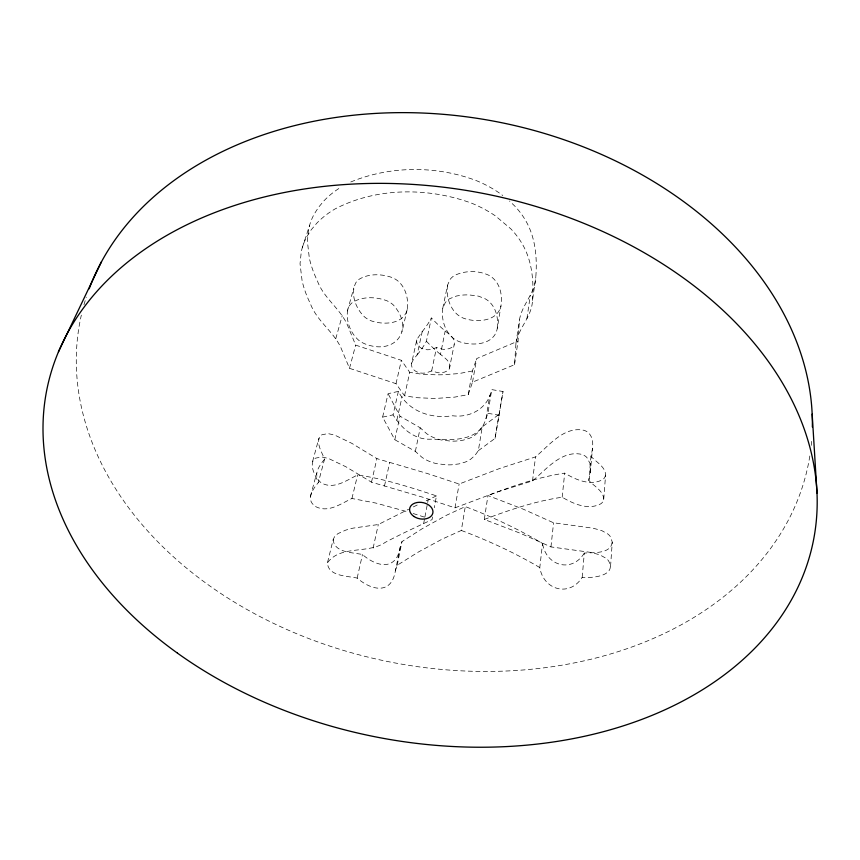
<?xml version="1.0" encoding="UTF-8"?>
<svg xmlns="http://www.w3.org/2000/svg" width="860" height="860" viewBox="0 0 860 860"><rect width="100%" height="100%" fill="white"/><g stroke="black" fill="none" stroke-linecap="round" stroke-linejoin="round"><path stroke-width="0.64" stroke-dasharray="4.3 3.22" d="M532.48 300.484C533.995 281.134 532.136 260.612 522.052 243.595A86.924 69.81 12.3 0 0 510.862 228.889L495.575 216.021A106.543 84.925 12.8 0 0 471.635 203.197C428.173 187.254 376.712 187.286 335.185 208.873A106.221 84.248 14.3 0 0 316.835 223.159L311.255 229.76L306.816 236.715A86.43 68.703 15.4 0 0 301.29 251.657L300.043 263.751L302.129 281.005A138.481 110.929 12.7 0 0 310.299 303.483C316.652 320.866 333.325 331.293 340.882 347.687L349.504 368.327L396.008 383.678L404.555 395.783L416.745 397.685L431.924 398.341A208.292 169.635 14.8 0 0 438.041 398.277L454.607 397.137L468.216 394.611L472.527 382.152L514.527 364.694L515.946 343.387C518.419 327.972 532.039 316.555 532.48 300.484L535.791 277.135C537.306 257.914 535.554 237.543 525.654 220.59A85.398 69.456 12.3 0 0 514.688 206.002L509.507 201.014M514.527 364.694L518.032 341.087L519.462 319.866C521.913 304.526 535.339 293.099 535.791 277.135M610.568 566.299L612.266 542.015L610.256 536.49A16.232 11.245 5.1 0 0 608.128 534.189L601.645 530.545L593.12 528.212L553.571 522.794L523.342 509.217L487.953 495.543L484.298 519.451L520.246 533.232L550.959 546.906L591.11 552.442L599.775 554.808L606.354 558.473A16.48 11.245 5.3 0 1 608.514 560.774C617.297 576.049 591.949 578.339 582.188 577.318C569.653 597.367 543.552 590.336 539.79 567.546L542.531 543.445A341.527 208.442 12 0 0 465.292 506.604L446.34 515.333L422.561 528.491L401.986 541.585L400.738 545.186A57.029 38.84 9.6 0 0 400.308 546.713L395.385 570.9C391.429 595.174 371.294 590.358 357.158 578.081C347.311 575.888 328.068 576.404 327.445 562.816L333.239 539.327L334.776 536.339L337.926 533.63L345.709 530.125L352.955 528.148L378.303 524.525L408.65 509.249M484.298 519.451C509.55 509.894 535.361 501.111 562.171 497.22A107.919 79.475 3.4 0 0 567.041 499.929C577.071 505.304 590.046 509.636 600.796 503.81A10.406 7.396 5 0 0 602.892 501.616L603.72 499.327L605.591 475.107C605.569 466.658 595.894 462.003 590.96 456.284C592.647 448.877 594.658 439.664 589.036 433.375A11.75 8.654 5.3 0 0 587.058 431.752A11.352 8.374 5.3 0 0 584.047 430.322C564.106 425.926 549.067 445.523 535.522 456.896L499.875 468.399L459.122 484.029L427.388 473.527L376.916 458.627L351.837 443.351L334.701 435.096L327.95 433.569L321.952 434.773A9.019 6.471 14.9 0 0 319.802 436.536C316.071 444.05 322.016 452.22 324.542 459.208L318.318 482.611C313.524 488.362 306.3 498.101 313.438 504.852A10.084 6.987 14.3 0 0 316.695 507.11C329.068 512.689 341.151 503.508 351.944 498.499L375.938 503.089L407.221 511.689M603.72 499.327C603.655 490.791 593.83 486.169 588.831 480.417L590.96 456.284M588.831 480.417L590.347 472.419L592.465 448.296M582.188 577.318L584.295 553.109C593.346 552.292 610.75 554.345 612.266 542.015M333.239 539.327C333.712 552.808 352.75 552.399 362.479 554.517C376.54 566.944 396.32 571.298 400.201 547.218M562.171 497.22L564.687 473.129C538.242 477.096 512.818 485.943 487.953 495.543M550.959 546.906L553.571 522.794M347.623 309.998C345.87 320.952 350.342 333.003 358.695 340.248A20.919 16.104 14.9 0 0 365.382 344.054C395.621 355.599 415.176 329.079 393.213 304.848A20.726 16.093 14.9 0 0 386.882 300.753C376.261 296.818 363.189 296.195 353.105 302.021A19.221 14.899 15.4 0 0 349.601 305.472L347.892 309.009M407.382 308.729C408.5 299.194 406.006 288.573 398.857 281.8A20.371 16.028 15 0 0 392.644 277.737C382.206 273.846 369.305 273.276 359.415 279.081A18.888 14.835 15.6 0 0 355.954 282.531C349.923 293.916 355.943 308.976 364.79 317.125A20.565 16.039 15 0 0 371.359 320.898C383.592 325.134 404.35 324.532 407.382 308.729L401.964 331.928M590.347 472.419L590.024 463.443L586.842 457.456A11.943 8.675 5.5 0 0 584.832 455.832A11.546 8.385 5.4 0 0 581.779 454.381C561.644 449.898 546.293 469.442 532.523 480.88L496.338 492.296L455.004 507.841L422.765 497.231L371.488 482.18L345.978 466.808L328.552 458.487L321.694 456.94L315.609 458.133A9.159 6.482 14.8 0 0 313.438 459.896C309.675 467.442 315.749 475.623 318.318 482.611M532.523 480.88L535.522 456.896M324.542 459.208C319.802 464.981 312.621 474.656 319.64 481.439A9.933 6.977 14.4 0 0 322.844 483.675C335.077 489.233 346.988 479.987 357.61 474.989C384.603 478.827 410.639 487.437 436.471 495.876L434.257 507.755M526.933 318.673L530.308 295.238M515.946 343.387L519.462 319.866M478.343 450.672L495.037 438.385L503.025 391.515L491.748 389.612C488.179 407.887 470.753 418.143 452.661 415.767C431.118 419.013 408.575 411.65 398.373 391.397L388.086 393.687L382.614 417.132L394.794 439.707L415.358 451.414L422.056 457.402A31.895 23.295 10.7 0 0 436.654 463.658L446.523 464.841A49.729 36.604 10.8 0 0 451.79 464.787L459.025 463.906L465.292 462.067A31.218 22.811 10.5 0 0 470.603 459.251L474.956 455.456L478.343 450.672L482.245 426.893L498.703 414.584M495.037 438.385L503.025 391.515M442.75 308.342C441.212 318.877 444.598 330.724 452.747 337.851A21.124 16.501 10.5 0 0 459.38 341.7C472.151 346.053 493.221 345.44 497.091 329.423L500.95 306.01C502.541 296.216 500.563 284.692 492.705 277.92A20.479 16.34 10.2 0 0 488.609 275.178C478.074 270.32 464.991 270.405 454.575 275.437A19.21 15.329 10.9 0 0 450.017 279.554L447.555 285.154L442.75 308.342L445.233 302.72A19.543 15.394 10.9 0 1 449.855 298.592L456.628 295.98L462.336 295.098A48.235 37.56 10.2 0 1 468.99 294.905L478.16 296.066L484.47 298.409A20.833 16.415 10.3 0 1 488.641 301.172C496.607 307.944 498.703 319.554 497.091 329.423M398.373 391.397L393.052 414.864C401.426 428.291 414.477 440.212 431.419 439.17C450.737 440.03 479.074 442.341 485.954 418.766L489.802 395.052M485.954 418.766L487.921 413.316L491.748 389.612M447.555 285.154C446.028 295.603 449.275 307.375 457.316 314.513A20.769 16.437 10.5 0 0 463.83 318.329C476.462 322.683 497.22 321.844 500.95 306.01M395.385 570.9L395.503 570.384A57.878 38.818 9.7 0 1 395.933 568.868L397.191 565.267L418.024 552.228L442.115 539.134L461.315 530.469L465.281 506.626M455.004 507.841L459.122 484.029M472.527 382.152L476.666 358.588L518.032 341.087M468.216 394.611L472.398 371.015L476.666 358.588M432.537 516.989L432.042 519.634C416.347 526.943 400.631 534.232 385.323 542.327C367.973 554.367 340.603 544.67 327.445 562.816M423.647 523.589L424.657 518.311M424.915 516.989L427.431 503.799M427.689 502.476L428.194 499.843L436.471 495.876M411.575 363.296L413.359 359.577L417.111 354.89L422.217 331.562L416.917 339.399L411.575 363.296C410.467 370.262 418.648 373.885 424.517 373.089A10.255 7.804 12.2 0 0 425.818 372.993L431.666 370.961L437.74 372.681A10.513 8.019 11.5 0 0 439.524 372.767L444.416 372.176L447.813 370.617A7.826 5.966 11.3 0 0 449.339 368.822L454.188 344.656C455.918 338.453 449.178 334.368 445.2 330.96A145.738 119.045 6.6 0 1 431.451 317.953M605.591 475.107L604.774 477.408A10.245 7.385 4.8 0 1 602.709 479.6C592.153 485.438 579.339 481.17 569.481 475.816A106.156 79.26 3.2 0 1 564.687 473.129M449.64 368.101C451.371 361.834 444.48 357.771 440.471 354.341L445.2 330.96M397.191 565.267L401.986 541.585M416.756 339.947C415.616 346.816 423.625 350.504 429.452 349.676A10.32 7.955 12.2 0 0 431.161 349.515L436.493 347.548L442.921 349.289A10.094 7.804 11.5 0 0 444.222 349.321L449.038 348.719L452.381 347.16A7.697 5.945 11.3 0 0 453.887 345.365L454.188 344.656M431.666 370.961L436.493 347.548M415.358 451.414L420.217 427.796L400.007 416.175L388.086 393.687M394.794 439.707L400.007 416.175M404.555 395.783L409.747 372.348L401.373 360.308L355.653 345.118L347.246 324.585C339.883 308.31 323.457 297.882 317.297 280.65A136.052 110.37 12.8 0 1 309.353 258.29L307.364 241.133L308.643 229.104A84.925 68.37 15.5 0 1 314.126 214.237L318.522 207.314L324.037 200.745A104.382 83.85 14.5 0 1 341.098 187.114M373.111 548.132L378.303 524.525M396.858 420.164L402.093 396.675M384.485 485.943L389.72 462.358M357.158 578.081L362.479 554.517M396.008 383.678L401.373 360.308M371.488 482.18L376.916 458.627M351.944 498.499L357.61 474.989M349.504 368.327L355.653 345.118M310.417 496.5L316.695 473.097M312.578 461.519L318.952 438.17M347.408 311.019L353.783 288.057M335.755 338.743L342.226 315.685M302.258 247.798L309.611 225.266M482.245 426.893L478.891 431.677L474.602 435.483A30.723 22.768 10.5 0 1 469.366 438.299L463.196 440.159L456.069 441.051A48.923 36.518 10.8 0 1 450.877 441.126L441.159 439.965A31.379 23.252 10.7 0 1 426.786 433.784L420.217 427.796M584.295 553.109C571.986 573.201 546.111 566.17 542.531 543.445M413.348 506.916L417.842 504.723M426.216 500.746L428.194 499.843M350.783 181.976C390.204 165.722 436.375 165.496 476.204 180.568A104.683 84.517 12.9 0 1 499.703 193.253L502.788 195.51M472.398 371.015L459.003 373.573L442.696 374.745A204.583 168.657 15 0 1 436.676 374.831L421.744 374.218L409.747 372.348M382.614 417.132L393.052 414.864M487.921 413.316L499.38 415.262M413.133 513.506L425.55 517.483M809.819 456.004A371.09 275.35 11 0 1 392.267 662.426A371.09 275.35 11 0 1 81.334 315.136M83.968 304.762A371.09 275.35 11 0 1 86.269 297.194M811.614 441.373A371.09 275.35 11 0 1 811.227 445.394M461.325 530.459A346.129 207.712 12 0 1 539.779 567.546M417.132 354.9A130.344 100.985 18.5 0 0 426.388 341.259L431.408 317.974A128.119 100.556 18.8 0 1 422.249 331.573M440.427 354.363A148.361 119.691 6.7 0 1 426.452 341.248"/><path stroke-width="1.29" d="M58.426 351.901L101.512 261.687M812.173 414.122L817 493.081M89.193 288.788A371.09 275.35 11 0 1 495.328 121.454A371.09 275.35 11 0 1 812.356 426.99M413.993 516.505A11.803 8.256 11 0 0 432.838 513.065A11.803 8.256 11 0 0 416.982 502.53A11.803 8.256 11 0 0 413.993 516.505M177.45 653.127A390.655 276.995 11 0 0 810.41 553.475A390.655 276.995 11 0 0 302.419 189.297A390.655 276.995 11 0 0 177.45 653.127"/></g></svg>
